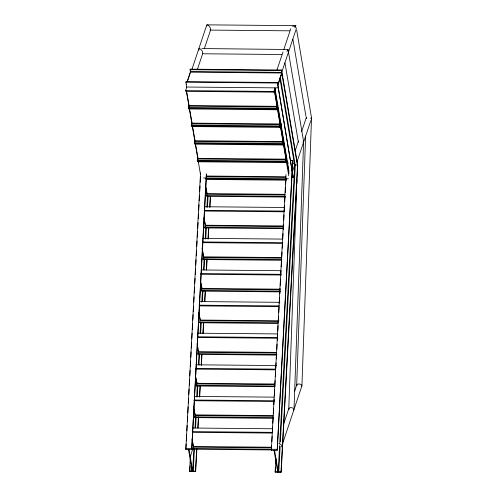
<?xml version="1.0" encoding="UTF-8"?>
<svg xmlns="http://www.w3.org/2000/svg" width="497" height="497" viewBox="0 0 497 497"><rect width="100%" height="100%" fill="white"/><g stroke="black" fill="none" stroke-linecap="round" stroke-linejoin="round"><path stroke-width="0.75" d="M289.08 409.416L288.776 408.677L296.672 188.438M296.839 183.784L296.982 179.908M297.535 164.401L297.672 160.519M294.075 407.621L303.611 141.577L288.024 49.501L201.993 48.544M297.001 385.747L296.697 385.007L305.624 136.072M206.516 174.739L191.705 449.518L185.841 449.462L200.533 172.85M185.841 449.462L186.133 444.038M186.294 440.938L186.63 434.745M186.841 430.868L187.133 425.451M187.338 421.574L187.636 416.151M187.798 413.057L188.133 406.857M188.344 402.986L188.593 398.339M188.804 394.463L189.096 389.045M189.301 385.169L189.593 379.745M189.804 375.875L190.096 370.451M190.308 366.581L190.6 361.157M190.805 357.287L191.096 351.864M191.308 347.987L191.6 342.57M191.811 338.693L192.103 333.27M192.308 329.399L192.6 323.976M192.811 320.105L193.103 314.682M193.271 311.582L193.563 306.158M193.774 302.288L194.066 296.864M194.271 292.994L194.563 287.57M194.774 283.7L195.066 278.277M195.271 274.4L195.57 268.983M195.775 265.106L196.066 259.683M196.278 255.812L196.57 250.389M196.775 246.518L197.067 241.095M197.278 237.224L197.57 231.801M197.738 228.701L198.073 222.507M198.278 218.63L198.533 213.983M198.738 210.113L199.03 204.689M199.241 200.813L199.533 195.396M199.744 191.519L200.036 186.102M200.241 182.225L200.533 176.802M196.887 448.909L195.675 471.367L189.599 471.15L190.27 458.762M189.811 471.311L190.102 465.894M190.308 462.017L190.519 458.147M191.705 449.518L206.348 173.807M189.599 471.15L191.823 471.168L192.035 467.298M193.88 448.897L192.681 471.094L195.675 471.367M195.01 427.892L195.582 417.263M196.675 397.041L197.29 385.647M198.421 364.668L198.993 354.032M200.123 333.058L200.695 322.423M201.788 302.207L202.403 290.807M203.534 269.834L204.105 259.192M205.193 238.982L205.808 227.583M206.901 207.373L207.51 195.967M193.246 471.187L194.457 448.723M195.582 427.818L196.166 416.971M197.253 396.836L197.837 385.995M198.962 365.084L199.545 354.243M200.676 333.332L201.26 322.491M202.385 301.58L202.969 290.739M204.099 269.828L204.683 258.987M205.77 238.846L206.354 228.005M207.479 207.094L208.063 196.253M195.47 471.206L196.675 448.748M197.806 427.836L198.39 416.995M199.477 396.854L200.061 386.014M201.186 365.102L201.77 354.262M202.9 333.35L203.484 322.51M204.609 301.598L205.193 290.757M206.323 269.846L206.907 259.005M207.994 238.871L208.578 228.03M209.703 207.119L210.287 196.272M198.011 427.998L198.595 417.157M199.682 397.022L200.266 386.175M201.397 365.27L201.981 354.423M203.105 333.518L203.689 322.671M204.82 301.76L205.404 290.919M206.528 270.008L207.112 259.167M208.2 239.032L208.783 228.191M209.908 207.28L210.492 196.439M285.999 174.534L271.356 450.245L277.22 450.301L292.832 160.699L290.422 160.512M271.356 450.245L271.604 445.598M271.816 441.734L272.107 436.31M272.313 432.446L272.604 427.029M272.816 423.158L273.108 417.741M273.313 413.871L273.605 408.453M273.816 404.583L274.108 399.166M274.276 396.072L274.611 389.878M274.773 386.784L275.108 380.59M275.319 376.72L275.568 372.079M275.779 368.209L276.071 362.791M276.276 358.921L276.568 353.504M276.779 349.633L277.071 344.216M277.276 340.346L277.568 334.928M277.78 331.058L278.072 325.641M278.283 321.77L278.575 316.353M278.78 312.483L279.072 307.065M279.283 303.201L279.575 297.784M279.78 293.913L280.072 288.496M280.24 285.396L280.575 279.208M280.78 275.338L281.035 270.691M281.24 266.827L281.532 261.403M281.743 257.539L282.035 252.122M282.24 248.251L282.532 242.834M282.743 238.964L283.035 233.547M283.247 229.676L283.538 224.259M283.744 220.388L284.035 214.971M284.247 211.101L284.539 205.683M284.744 201.813L285.036 196.396M285.247 192.525L285.539 187.108M285.707 184.014L286.042 177.82M187.201 81.458L190.308 72.177L190.202 69.164L281.582 70.002L297.728 165.383L281.19 472.15L275.121 471.933L275.829 458.762M275.326 472.094L275.574 467.447M275.785 463.577L276.034 458.93M277.22 450.301L292.621 160.531M275.121 471.933L277.345 471.951L277.55 468.081M279.618 445.536L278.196 471.877L281.19 472.15M279.743 443.212L294.74 165.079M278.761 471.97L280.14 446.399M280.389 441.752L295.342 164.395M280.985 471.988L297.566 164.414L297.386 164.936L294.622 165.184L292.472 171.608M186.561 84.024L186.53 84.67M186.45 91.535L188.817 105.526L188.326 107.526L188.568 108.949L276.767 109.756L276.525 108.34L277.009 106.333L274.325 90.696L273.785 92.144L185.586 91.336L186.667 87.037L185.847 82.173L186.021 81.651L277.407 82.49L277.786 84.521L281.693 73.016L281.582 70.002M192.407 126.754L194.774 140.744L194.29 142.751L194.532 144.167L282.725 144.981L282.489 143.558L282.973 141.558L280.283 125.921L279.743 127.369L191.55 126.555L191.308 125.138L191.799 123.132L189.301 108.408M288.769 175.801L286.247 161.14L285.707 162.587L197.514 161.78L197.272 160.363L197.756 158.357L195.265 143.633M285.365 197.048L206.541 196.321L206.907 193.606L205.534 185.511M283.663 228.657L204.839 227.937L205.205 225.222L203.956 217.854M281.19 260.266L203.136 259.546L203.503 256.831L202.006 247.997M280.258 291.882L201.428 291.155L201.794 288.44L200.552 281.078M277.78 323.485L199.726 322.77L200.092 320.056L198.85 312.694M276.848 355.106L198.023 354.38L198.39 351.665L197.017 343.57M274.375 386.709L196.321 385.995L196.688 383.28L195.563 376.651M273.443 418.331L194.619 417.604L194.986 414.889L193.613 406.794M190.301 457.023L193.296 446.84L192.035 439.143M279.743 127.369L279.507 125.952L279.991 123.946L277.301 108.309L276.767 109.756M285.707 162.587L285.464 161.171L285.955 159.164L283.265 143.527L282.725 144.981M288.024 49.501L286.955 51.551M191.823 471.168L192.681 471.094L189.108 449.99L189.481 449.493M277.345 471.951L278.196 471.877L274.624 450.773L274.996 450.276M294.876 27.882L295.852 25.664L207.361 24.85L206.752 25.043L206.659 25.887M198.899 50.16L199.08 48.532C201.155 48.905 202.981 51.489 202.701 53.577L202.453 53.763M207.361 24.85L208.864 25.844L210.262 27.789L210.734 29.553L210.007 30.093M288.776 408.677L288.894 408.335C290.279 407.037 293.441 407.559 294.007 409.466L293.609 410.1M296.697 385.007L296.815 384.659C298.2 383.361 301.362 383.889 301.928 385.79L301.53 386.43M187.276 81.881L190.14 73.314M191.817 69.673L206.752 25.043M197.421 69.35L202.813 53.222M204.304 48.781L210.734 29.553M189.171 106.085L188.45 108.24L276.643 109.048L277.848 105.457M192.153 123.697L191.432 125.847L279.625 126.66L280.83 123.07M195.128 141.303L194.408 143.459L282.607 144.273L283.806 140.682M198.11 158.916L197.39 161.071L285.589 161.879L286.788 158.288M204.839 227.937L205.516 225.899M203.136 259.546L203.59 258.192M276.928 70.102L282.992 51.968M283.719 49.793L290.757 28.764M273.785 92.144L274.866 87.845L289.012 171.428M291.298 177.41L293.211 177.423L277.407 82.49M281.588 72.711L295.901 29.919M200.583 319.149L200.266 319.919L199.198 313.855M278.227 87.354L278.053 87.876L186.667 87.037M282.408 74.861L282.228 75.389L280.749 75.376M197.172 382.373L196.862 383.144L195.917 377.813M196.321 385.995L196.998 383.964M194.619 417.604L195.066 416.25M286.744 160.046L286.421 161.003L286.682 159.68L289.055 173.695M295.063 151.163L298.461 141.005M301.617 131.581L306.469 117.075A2.628 2.05 18.5 0 0 306.363 118.137M297.007 161.854L310.842 120.516M293.211 177.423L277.916 85.509L281.849 73.357L297.386 164.936M283.775 423.63L288.894 408.335M294.659 391.096L296.815 384.659M275.307 457.805L275.5 457.246M282.458 443.995L301.928 385.79L311.532 117.901L296.647 29.969M306.345 118.044L306.357 118.416M298.436 142.086L298.43 141.72M189.077 105.302L186.549 91.224M192.053 122.908L189.531 108.837M195.035 140.521L192.513 126.443M198.017 158.133L195.495 144.055M205.466 224.998L204.683 221.227M202.055 288.217L201.155 283.712M294.764 26.204L295.852 25.664M310.774 118.454L311.439 117.727M302.853 142.13L303.518 141.397M211.275 30.106L289.658 30.826M203.354 53.782L281.737 54.502M190.022 69.686L281.408 70.524M190.339 71.531L281.718 72.369M190.308 72.177L281.693 73.016M185.847 82.173L277.227 83.018M185.468 90.628L273.661 91.436M188.817 105.526L277.009 106.333M188.785 106.165L276.978 106.979M188.326 107.526L276.525 108.34M191.799 123.132L279.991 123.946M191.767 123.778L279.96 124.592M191.308 125.138L279.507 125.952M194.774 140.744L282.973 141.558M194.743 141.39L282.942 142.198M194.29 142.751L282.489 143.558M197.756 158.357L285.955 159.164M197.725 159.003L285.924 159.81M290.608 160.674L292.832 160.699M197.272 160.363L285.464 161.171M206.243 176.019L285.843 176.752M206.212 176.665L285.812 177.392M203.441 178.001L288.446 178.783M205.876 178.734L286.247 179.473M206 179.442L286.371 180.181M206.907 193.606L284.961 194.327M206.876 194.252L284.93 194.967M206.423 195.613L285.247 196.34M204.602 206.746L284.203 207.479M204.174 210.343L284.545 211.082M204.292 211.051L283.893 211.784M205.205 225.222L283.259 225.936M205.174 225.862L283.228 226.582M204.714 227.222L283.545 227.949M202.9 238.355L282.501 239.088M202.472 241.958L282.843 242.698M202.59 242.666L282.19 243.4M203.503 256.831L281.557 257.545M203.472 257.477L281.526 258.192M203.012 258.838L281.842 259.564M201.198 269.97L280.793 270.703M200.769 273.567L281.14 274.307M200.887 274.276L281.259 275.015M201.794 288.44L279.848 289.161M201.763 289.086L279.817 289.807M201.31 290.447L280.134 291.174M199.496 301.58L279.867 302.319M199.061 305.183L279.438 305.916M199.185 305.891L278.786 306.618M200.092 320.056L278.923 320.776M200.061 320.702L278.885 321.422M199.608 322.062L278.432 322.783M197.787 333.195L277.388 333.928M197.359 336.792L277.73 337.531M197.483 337.5L277.854 338.24M198.39 351.665L276.444 352.385M198.359 352.311L276.413 353.032M197.905 353.671L276.73 354.398M196.085 364.804L276.456 365.543M195.656 368.401L275.257 369.134M195.775 369.116L275.375 369.843M196.688 383.28L274.742 383.995M196.657 383.92L274.711 384.641M196.197 385.287L275.027 386.007M194.383 396.42L273.984 397.146M193.954 400.017L274.325 400.756M194.072 400.725L274.443 401.464M194.986 414.889L273.033 415.61M194.954 415.535L273.002 416.25M194.495 416.896L273.325 417.623M192.681 428.029L272.275 428.762M192.252 431.626L272.623 432.365M192.37 432.334L271.971 433.067M193.277 446.505L271.331 447.219M193.246 447.145L271.3 447.865M185.673 448.493L191.538 448.549M192.793 448.511L277.059 449.331M192.911 449.22L271.741 449.94M188.059 449.481L189.108 449.99M273.58 450.263L274.624 450.773M292.64 162.625L294.777 164.302M198.564 351.534L198.247 349.882M292.876 39.145L305.941 116.348M284.955 62.815L298.343 141.912M280.265 76.898L295.162 164.917M279.848 77.917L294.622 165.184M275.388 88.578L275.649 90.106M281.339 123.741L281.6 125.269M287.813 161.954L288.067 163.482M274.12 450.767L277.693 471.877M190.202 69.164L190.55 71.245M206.137 188.139L207.013 193.296M198.384 162.034L200.453 174.285M202.608 250.631L203.478 255.781M197.744 346.937L197.992 348.409M194.215 409.422L195.085 414.579M192.637 441.771L193.383 446.188M188.599 449.984L192.171 471.094M278.736 443.715A2.628 2.05 18.5 0 1 281.482 446.909M311.221 117.454A2.628 2.05 18.5 0 1 311.327 119.069M292.522 26.248A2.628 2.05 18.5 0 1 294.485 26.36M295.988 27.583A2.628 2.05 18.5 0 1 296.144 29.199M274.53 89.92L277.189 106.196L277.5 105.426L274.754 89.236L274.53 89.92M277.512 107.526L280.165 123.809L280.482 123.039L277.736 106.849L277.512 107.526M280.494 125.138L283.147 141.421L283.458 140.651L280.718 124.455L280.494 125.138M283.47 142.751L286.129 159.034L286.44 158.263L283.7 142.067L283.47 142.751"/></g></svg>
